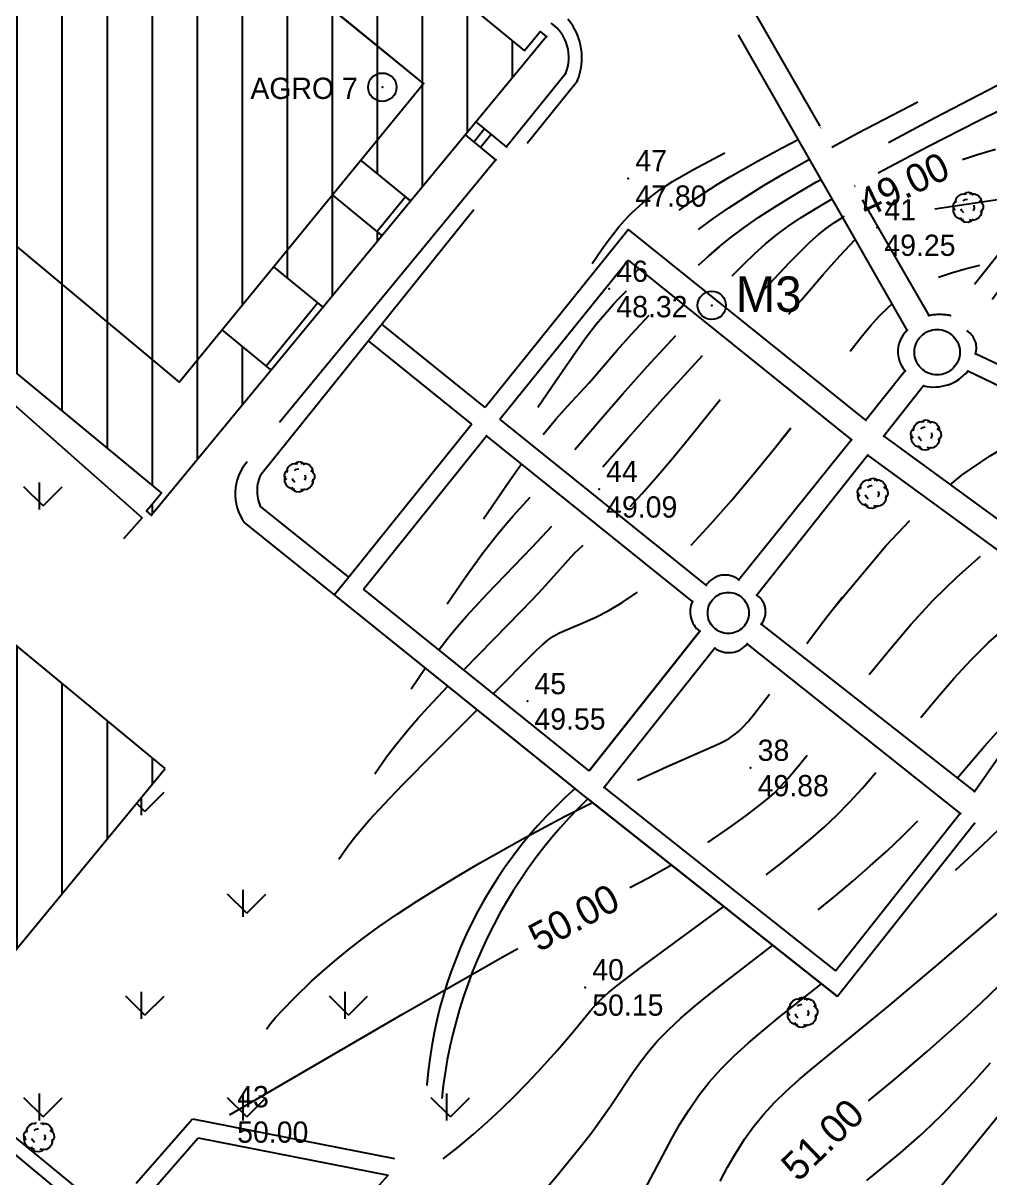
# Model space of a CAD drawing. Header units: metres. Extents: x 64 to 796628, y 142 to 671743.
# Drawn here: x 364417.4 to 364485.6, y 376009.8 to 376091.3 of the extents above; entities that cross this region are included whole.
import ezdxf
from ezdxf.enums import TextEntityAlignment as Align

# ---------------------------------------------------------------- set-up
doc = ezdxf.new("R2010")
doc.units = ezdxf.units.M
doc.header["$LTSCALE"] = 2
doc.linetypes.add('ACAD_ISO02W100', pattern=[15, 12, -3])
doc.linetypes.add('UNE_LIGNE_CONTINUE', pattern=[0])
doc.layers.add('allee', color=7, linetype='ACAD_ISO02W100', lineweight=25)
for name, color, linetype in [('ARBRE', 3, 'UNE_LIGNE_CONTINUE'), ('Arbres', 100, 'Continuous'), ('Batiment', 1, 'Continuous'), ('Batiments', 1, 'Continuous'), ('Batimment', 10, 'Continuous'), ('CN_01_00', 32, 'Continuous'), ('CN_02_00', 26, 'Continuous'), ('construction', 1, 'Continuous'), ('mbark', 7, 'Continuous'), ('piste', 7, 'ACAD_ISO02W100'), ('point topographique', 7, 'Continuous'), ('TopoAlt', 32, 'Continuous'), ('TOPOJIS', 32, 'Continuous'), ('TopoMat', 7, 'Continuous'), ('vegetation', 94, 'Continuous'), ('youssef', 7, 'Continuous')]:
    doc.layers.add(name, color=color, linetype=linetype)

# ---------------------------------------------------------------- blocks, each defined once
blk = doc.blocks.new('Arbre 1')
at = {"layer": 'Arbres'}
for p, q in [((-1.39, 1.608), (-1.214, 1.71)), ((-1.214, 1.71), (-1.031, 1.735)), ((-1.042, 1.668), (-0.895, 1.809)), ((-1.031, 1.735), (-0.839, 1.731)), ((-0.895, 1.809), (-0.701, 1.853)), ((-0.701, 1.853), (-0.51, 1.801)), ((-0.627, 1.716), (-0.463, 1.751)), ((-0.51, 1.801), (-0.379, 1.634)), ((-0.463, 1.751), (-0.281, 1.728)), ((-0.281, 1.728), (-0.118, 1.667)), ((-0.118, 1.667), (0.024, 1.568)), ((-1.791, 0.847), (-1.768, 1.029)), ((-1.727, 0.691), (-1.791, 0.847)), ((-1.768, 1.029), (-1.668, 1.171)), ((-1.766, 0.663), (-1.714, 0.855)), ((-1.668, 1.171), (-1.522, 1.264)), ((-1.593, 1.083), (-1.589, 1.275)), ((-1.589, 1.275), (-1.518, 1.457)), ((-1.518, 1.457), (-1.39, 1.608)), ((-1.08, 1.226), (-0.934, 1.319)), ((-0.934, 1.319), (-0.77, 1.354)), ((-0.336, 0.931), (-0.302, 0.718)), ((0.024, 1.568), (0.136, 1.411)), ((0.046, 1.24), (0.226, 1.121)), ((0.136, 1.411), (0.2, 1.256)), ((0.2, 1.256), (0.206, 1.083)), ((0.226, 1.121), (0.328, 0.946)), ((0.328, 0.946), (0.343, 0.743)), ((-1.751, 0.461), (-1.766, 0.663)), ((-1.697, 0.286), (-1.751, 0.461)), ((-1.624, 0.564), (-1.727, 0.691)), ((-1.585, 0.13), (-1.697, 0.286)), ((-1.434, 0.002), (-1.585, 0.13)), ((-1.233, -0.079), (-1.434, 0.002)), ((-1.148, -0.149), (-1.259, 0.056)), ((-1.163, 0.516), (-1.227, 0.671)), ((-1.041, 0.378), (-1.163, 0.516)), ((-0.302, 0.718), (-0.373, 0.537)), ((0, 0), (-0.204, -0.111)), ((0.148, 0.189), (0, 0)), ((0.272, 0.562), (0.124, 0.421)), ((0.211, 0.4), (0.148, 0.189)), ((0.206, 0.621), (0.211, 0.4)), ((0.343, 0.743), (0.272, 0.562)), ((-1.051, -0.103), (-1.233, -0.079)), ((-0.968, -0.268), (-1.148, -0.149)), ((-0.738, -0.292), (-0.968, -0.268)), ((-0.534, -0.229), (-0.738, -0.292)), ((-0.417, -0.145), (-0.637, -0.102)), ((-0.377, -0.069), (-0.534, -0.229)), ((-0.204, -0.111), (-0.417, -0.145))]:
    blk.add_line(p, q, dxfattribs=at)
blk = doc.blocks.new('TCPOINT')
at = {"color": 0}
blk.add_point((0, 0), dxfattribs=at)
at = {"layer": 'TopoAlt'}
blk.add_attdef('ALT', text='', height=1.5, dxfattribs=at).set_placement((0.5, -0.5), align=Align.TOP_LEFT)
at = {"layer": 'TopoMat'}
blk.add_attdef('MAT', (0.5, 0.5), '', height=1.5, dxfattribs=at)

msp = doc.modelspace()

# ---------------------------------------------------------------- hatches: boundary and pattern name
at = {"layer": 'Batiment'}
h = msp.add_hatch(dxfattribs=at)
h.set_pattern_fill('ANSI31,_O', color=256, angle=45)
h.set_pattern_definition([(90, (0, 0), (-3.175, 7e-16), [])])
h.paths.add_polyline_path([(364299.261, 376136.838), (364284.202, 376149.009)], flags=16)
edge = h.paths.add_edge_path()
edge.add_line((364274.768, 376138.29), (364290.689, 376125.422))
edge.add_line((364290.689, 376125.422), (364294.589, 376130.262))
edge.add_line((364295.72, 376131.662), (364294.589, 376130.262))
edge.add_line((364302.444, 376139.981), (364295.717, 376131.666))
edge.add_line((364283.752, 376149.372), (364299.65, 376136.523))
edge.add_line((364283.752, 376149.372), (364299.261, 376136.838))
edge.add_line((364274.768, 376138.29), (364283.752, 376149.372))
h.paths.add_polyline_path([(364413.291, 376098.407), (364435.124, 376098.407), (364435.124, 376089.574), (364413.291, 376089.574)], flags=9)
h.paths.add_polyline_path([(364280.604, 376142.513), (364292.104, 376142.513), (364292.104, 376139.347), (364280.604, 376139.347)], flags=24)
h = msp.add_hatch(dxfattribs=at)
h.set_pattern_fill('ANSI31', color=256, angle=45, style=0)
edge = h.paths.add_edge_path()
edge.add_line((364415.27, 376103.29), (364413.348, 376100.986))
edge.add_line((364413.348, 376100.986), (364405.97, 376107.066))
edge.add_line((364405.97, 376107.066), (364397.247, 376096.528))
edge.add_line((364397.247, 376096.528), (364404.549, 376090.437))
edge.add_line((364419.517, 376108.381), (364402.279, 376087.716))
edge.add_line((364402.279, 376087.716), (364428.395, 376065.931))
edge.add_line((364428.395, 376065.931), (364445.64, 376086.991))
h = msp.add_hatch(dxfattribs=at)
h.set_pattern_fill('ANSI31', color=256, angle=45, style=0)
h.paths.add_polyline_path([(364403.165, 376087.29), (364405.169, 376087.834), (364403.696, 376089.297)], flags=16)
h.paths.add_polyline_path([(364441.885, 376085.89), (364443.889, 376086.434), (364442.416, 376087.897)], flags=16)
h.paths.add_polyline_path([(364419.517, 376108.381), (364402.279, 376087.716), (364428.395, 376065.931), (364445.64, 376086.991), (364428.316, 376101.176), (364428.014, 376100.807), (364427.65, 376101.104), (364427.952, 376101.474), (364429.853, 376103.795), (364425.868, 376107.058), (364423.968, 376104.737), (364423.665, 376104.367), (364423.302, 376104.665), (364423.604, 376105.034)])
h.paths.add_polyline_path([(364411.423, 376094.819), (364435.257, 376094.819), (364435.257, 376085.986), (364411.423, 376085.986)], flags=24)
h.paths.add_polyline_path([(364411.423, 376094.819), (364433.257, 376094.819), (364433.257, 376085.986), (364411.423, 376085.986)], flags=8)
h.paths.add_polyline_path([(364404.978, 376089.912), (364414.228, 376089.912), (364414.228, 376087.662), (364404.978, 376087.662)], flags=24)
h.paths.add_polyline_path([(364433.045, 376087.786), (364442.295, 376087.786), (364442.295, 376085.536), (364433.045, 376085.536)], flags=24)
at = {"layer": 'Batiments'}
h = msp.add_hatch(dxfattribs=at)
h.set_pattern_fill('ANSI31', color=256, angle=45, style=0)
h.paths.add_polyline_path([(364445.64, 376086.991), (364441.217, 376081.59), (364444.664, 376078.767), (364444.733, 376078.711), (364454.308, 376090.312), (364453.883, 376090.662), (364452.757, 376089.296), (364437.278, 376102.052), (364438.403, 376103.418), (364437.979, 376103.768), (364433.549, 376098.384), (364433.251, 376098.021), (364432.817, 376097.491)])
h = msp.add_hatch(dxfattribs=at)
h.set_pattern_fill('ANSI31', color=256, angle=45, style=0)
h.paths.add_polyline_path([(364415.886, 376076.365), (364410.399, 376069.787), (364410.762, 376069.488), (364411.825, 376070.776), (364427.142, 376058.135), (364426.079, 376056.847), (364426.442, 376056.548), (364434.886, 376066.779), (364434.831, 376066.825), (364431.417, 376069.62), (364428.395, 376065.931)])
h.paths.add_polyline_path([(364442.715, 376076.266), (364442.638, 376076.329), (364439.209, 376079.137), (364435.066, 376074.077), (364438.553, 376071.223)])
at = {"layer": 'construction'}
h = msp.add_hatch(dxfattribs=at)
h.set_pattern_fill('ANSI31', color=256, angle=45, style=0)
h.paths.add_polyline_path([(364406.113, 376056.24), (364388.521, 376036.26), (364410.498, 376018.155), (364427.415, 376038.69)])
h.paths.add_polyline_path([(364368.661, 376041.038), (364381.982, 376056.822), (364371.648, 376065.383), (364369.415, 376062.687), (364358.024, 376048.939)])
h.paths.add_polyline_path([(364384.401, 375947.667), (364400.297, 375966.534), (364403.519, 375970.358), (364398.93, 375974.224), (364396.636, 375976.157), (364395.283, 375974.551), (364390.771, 375978.353), (364391.415, 375979.117), (364383.668, 375985.645), (364375.949, 375976.483), (364380.848, 375972.355), (364377.808, 375968.263), (364372.386, 375972.29), (364364.594, 375963.064), (364372.336, 375956.525), (364372.982, 375957.289)])
h.paths.add_polyline_path([(364380.186, 375892.223), (364388.418, 375903.306), (364364.495, 375921.075), (364361.257, 375916.716), (364356.44, 375920.293), (364359.678, 375924.652), (364343.803, 375936.443), (364335.653, 375926.387), (364351.446, 375913.569), (364355.34, 375918.812), (364360.156, 375915.234), (364356.263, 375909.992)])
h.paths.add_polyline_path([(364331.463, 375876.975), (364344.178, 375894.095), (364325.654, 375907.853), (364311.73, 375890.715), (364313.647, 375889.291), (364311.124, 375885.894), (364309.69, 375886.997), (364304.017, 375879.921), (364308.849, 375876.332), (364317.197, 375887.571)])
h.paths.add_polyline_path([(364400.672, 376043.396), (364417.082, 376031.674), (364416.017, 376030.182), (364399.606, 376041.904)], flags=24)
h.paths.add_polyline_path([(364406.346, 376057.014), (364408.18, 376057.014), (364408.18, 376055.514), (364406.346, 376055.514)], flags=9)
h.paths.add_polyline_path([(364368.369, 376056.978), (364373.794, 376053.103), (364372.729, 376051.612), (364367.304, 376055.486)], flags=24)
h.paths.add_polyline_path([(364380.769, 376056.712), (364382.602, 376056.712), (364382.602, 376055.212), (364380.769, 376055.212)], flags=9)
h.paths.add_polyline_path([(364369.84, 376065.668), (364371.673, 376065.668), (364371.673, 376064.168), (364369.84, 376064.168)], flags=9)
h.paths.add_polyline_path([(364367.385, 376043.252), (364369.552, 376043.252), (364369.552, 376041.752), (364367.385, 376041.752)], flags=24)
h.paths.add_polyline_path([(364382.322, 375969.032), (364387.34, 375965.448), (364386.468, 375964.227), (364381.45, 375967.811)], flags=24)
h.paths.add_polyline_path([(364371.561, 375972.114), (364373.728, 375972.114), (364373.728, 375970.614), (364371.561, 375970.614)], flags=25)
h.paths.add_polyline_path([(364364.21, 375914.285), (364383.197, 375900.723), (364382.132, 375899.231), (364363.144, 375912.793)], flags=24)
h.paths.add_polyline_path([(364344.369, 375928.707), (364353.049, 375922.507), (364351.983, 375921.016), (364343.303, 375927.215)], flags=24)
h.paths.add_polyline_path([(364336.536, 375927.886), (364337.702, 375927.886), (364337.702, 375926.386), (364336.536, 375926.386)], flags=25)
h.paths.add_polyline_path([(364322.94, 375899.836), (364337.723, 375889.277), (364336.658, 375887.785), (364321.875, 375898.344)], flags=24)
h.paths.add_polyline_path([(364324.024, 375895.604), (364332.839, 375889.307), (364331.968, 375888.086), (364323.152, 375894.383)], flags=24)
h.paths.add_polyline_path([(364311.638, 375886.576), (364313.805, 375886.576), (364313.805, 375885.076), (364311.638, 375885.076)], flags=24)
h.paths.add_polyline_path([(364326.241, 375907.987), (364328.408, 375907.987), (364328.408, 375906.487), (364326.241, 375906.487)], flags=9)

# ---------------------------------------------------------------- linework, layer by layer
for p, q in [((364444.664, 376078.767), (364444.733, 376078.711)), ((364444.664, 376078.767), (364444.733, 376078.711)), ((364434.831, 376066.825), (364434.886, 376066.779))]:
    msp.add_line(p, q)
at = {"ltscale": 0.001}
for p, q in [((364410.33, 376069.986), (364422.564, 376059.215)), ((364410.33, 376069.986), (364425.792, 376056.373)), ((364425.792, 376056.373), (364424.47, 376054.872))]:
    msp.add_line(p, q, dxfattribs=at)
msp.add_lwpolyline([(364442.638, 376076.329), (364442.715, 376076.266)])
for p in [(364454.308, 376090.312), (364445.64, 376086.991), (364455.646, 376087.689), (364455.646, 376087.689), (364456.481, 376087.169), (364456.481, 376087.169), (364444.664, 376078.767), (364442.638, 376076.329), (364438.56, 376071.216), (364434.831, 376066.825), (364426.442, 376056.548)]:
    msp.add_point(p)
at = {"layer": 'allee'}
for p, q in [((364461.63, 376104.8), (364481.284, 376070.629)), ((364461.63, 376104.8), (364481.284, 376070.629)), ((364479.747, 376069.591), (364460.11, 376104.06)), ((364479.747, 376069.591), (364460.11, 376104.06)), ((364434.151, 376059.41), (364456.481, 376087.169)), ((364434.151, 376059.41), (364456.481, 376087.169)), ((364455.646, 376087.689), (364451.487, 376082.523)), ((364455.646, 376087.689), (364451.487, 376082.523)), ((364449.947, 376083.793), (364449.201, 376082.889)), ((364451.487, 376082.523), (364449.341, 376084.294)), ((364450.748, 376081.613), (364448.594, 376083.39)), ((364450.414, 376083.409), (364449.667, 376082.504)), ((364460.077, 376076.687), (364449.99, 376064.147)), ((364460.077, 376076.687), (364449.99, 376064.147)), ((364476.836, 376063.246), (364460.097, 376076.711)), ((364476.836, 376063.246), (364460.097, 376076.711)), ((364449.99, 376064.147), (364442.687, 376070.022)), ((364449.99, 376064.147), (364442.687, 376070.022)), ((364449.047, 376062.974), (364441.744, 376068.849)), ((364449.047, 376062.974), (364441.744, 376068.849)), ((364515.62, 376053.05), (364484.578, 376067.943)), ((364515.62, 376053.05), (364484.578, 376067.943)), ((364449.047, 376062.974), (364440.357, 376052.172)), ((364449.047, 376062.974), (364440.357, 376052.172)), ((364475.836, 376061.863), (364467.89, 376051.981)), ((364475.836, 376061.863), (364467.89, 376051.981)), ((364440.357, 376052.172), (364439.35, 376050.92)), ((364457.229, 376036.538), (364439.35, 376050.92)), ((364457.229, 376036.538), (364439.35, 376050.92)), ((364465.122, 376048.368), (364457.328, 376038.52)), ((364465.122, 376048.368), (364457.328, 376038.52)), ((364466.177, 376047.179), (364458.384, 376037.33)), ((364466.177, 376047.179), (364458.384, 376037.33)), ((364483.525, 376035.502), (364468.475, 376047.477)), ((364483.525, 376035.502), (364468.475, 376047.477)), ((364458.384, 376037.33), (364474.704, 376024.416)), ((364458.384, 376037.33), (364474.704, 376024.416)), ((364457.229, 376036.538), (364474.851, 376022.592)), ((364457.229, 376036.538), (364474.851, 376022.592)), ((364474.704, 376024.416), (364483.496, 376035.525)), ((364474.704, 376024.416), (364483.496, 376035.525))]:
    msp.add_line(p, q, dxfattribs=at)
for points in [[(364499.382, 376091.657), (364482.781, 376070.632)], [(364499.382, 376091.657), (364482.781, 376070.632)], [(364500.371, 376090.792), (364484.024, 376069.53)], [(364500.371, 376090.792), (364484.024, 376069.53)], [(364450.748, 376081.613), (364433.186, 376060.313)], [(364450.748, 376081.613), (364433.186, 376060.313)], [(364465.582, 376051.605), (364451.026, 376063.313), (364460.062, 376074.545), (364475.832, 376061.859)], [(364465.582, 376051.605), (364451.026, 376063.313), (364460.062, 376074.545), (364475.832, 376061.859)], [(364479.626, 376066.724), (364476.836, 376063.246)], [(364479.626, 376066.724), (364476.836, 376063.246)], [(364516.403, 376051.963), (364515.751, 376051.493), (364484.041, 376066.707)], [(364516.403, 376051.963), (364515.751, 376051.493), (364484.041, 376066.707)], [(364480.921, 376065.672), (364478.12, 376062.124)], [(364480.921, 376065.672), (364478.12, 376062.124)], [(364441.393, 376051.338), (364450.083, 376062.141)], [(364441.393, 376051.338), (364450.083, 376062.141)], [(364464.606, 376050.458), (364450.083, 376062.141)], [(364464.606, 376050.458), (364450.083, 376062.141)], [(364478.12, 376062.124), (364495.07, 376049.715)], [(364478.12, 376062.124), (364495.07, 376049.715)], [(364469.452, 376048.852), (364484.496, 376037.049), (364492.92, 376049.128), (364476.993, 376060.788), (364469.154, 376050.901)], [(364469.452, 376048.852), (364484.496, 376037.049), (364492.92, 376049.128), (364476.993, 376060.788), (364469.154, 376050.901)], [(364440.357, 376052.172), (364434.117, 376057.191)], [(364440.357, 376052.172), (364434.117, 376057.191)], [(364439.35, 376050.92), (364433.002, 376056.023)], [(364439.35, 376050.92), (364433.002, 376056.023)], [(364457.328, 376038.52), (364441.393, 376051.338)], [(364457.328, 376038.52), (364441.393, 376051.338)], [(364456.331, 376037.26), (364439.35, 376050.92)], [(364456.331, 376037.26), (364439.35, 376050.92)], [(364456.331, 376037.26), (364439.35, 376050.92)], [(364456.331, 376037.26), (364439.35, 376050.92)], [(364456.331, 376037.26), (364439.35, 376050.92)], [(364457.328, 376038.52), (364465.122, 376048.368)], [(364457.328, 376038.52), (364465.122, 376048.368)], [(364474.851, 376022.592), (364457.229, 376036.538)], [(364474.851, 376022.592), (364457.229, 376036.538)], [(364474.851, 376022.592), (364457.229, 376036.538)], [(364474.851, 376022.592), (364457.229, 376036.538)], [(364474.851, 376022.592), (364457.229, 376036.538)], [(364484.51, 376034.798), (364474.851, 376022.592)], [(364484.51, 376034.798), (364474.851, 376022.592)]]:
    msp.add_lwpolyline(points, dxfattribs=at)
for centre, radius in [((364481.87, 376068.049), 1.6), ((364481.87, 376068.049), 1.6), ((364481.87, 376068.049), 1.6), ((364481.87, 376068.049), 1.6), ((364481.87, 376068.049), 1.6), ((364467.135, 376049.654), 1.45), ((364467.135, 376049.654), 1.45), ((364467.135, 376049.654), 1.45), ((364467.135, 376049.654), 1.45), ((364467.135, 376049.654), 1.45)]:
    msp.add_circle(centre, radius, dxfattribs=at)
for centre, radius, start, end in [((364452.926, 376088.855), 2.959, 336.8084, 54.44397), ((364452.926, 376088.855), 2.959, 336.8084, 54.44397), ((364452.584, 376088.818), 4.231, 337.07055, 40.14961), ((364482.041, 376066.816), 3.887, 79.03348, 101.23788), ((364482.041, 376066.816), 3.887, 79.03348, 101.23788), ((364481.157, 376068.095), 2.055, 133.31243, 221.84478), ((364481.157, 376068.095), 2.055, 133.31243, 221.84478), ((364483.211, 376068.355), 1.428, 343.20061, 55.32453), ((364483.211, 376068.355), 1.428, 343.20061, 55.32453), ((364481.633, 376068.745), 3.154, 256.95379, 319.74574), ((364481.633, 376068.745), 3.154, 256.95379, 319.74574), ((364435.768, 376058.053), 3.431, 138.80099, 216.27847), ((364435.768, 376058.053), 3.431, 138.80099, 216.27847), ((364436.531, 376058.264), 2.642, 154.28061, 203.94728), ((364436.531, 376058.264), 2.642, 154.28061, 203.94728), ((364466.905, 376050.755), 1.573, 51.20806, 147.2906), ((364466.905, 376050.755), 1.573, 51.20806, 147.2906), ((364466.137, 376049.727), 1.696, 154.46032, 233.23684), ((364466.137, 376049.727), 1.696, 154.46032, 233.23684), ((364468.382, 376049.743), 1.392, 320.21463, 56.30397), ((364468.382, 376049.743), 1.392, 320.21463, 56.30397), ((364467.171, 376048.522), 1.671, 233.49728, 321.29187), ((364467.171, 376048.522), 1.671, 233.49728, 321.29187), ((364476.872, 376013.911), 31.098, 131.33936, 185.74624), ((364476.872, 376013.911), 31.098, 131.33936, 185.74624), ((364476.872, 376013.911), 31.098, 131.33936, 185.74624), ((364476.872, 376013.911), 31.098, 131.33936, 185.74624), ((364476.872, 376013.911), 31.098, 131.33936, 185.74624), ((364481.008, 376011.85), 34.277, 133.92571, 183.42725), ((364481.008, 376011.85), 34.277, 133.92571, 183.42725), ((364481.008, 376011.85), 34.277, 133.92571, 183.42725), ((364481.008, 376011.85), 34.277, 133.92571, 183.42725), ((364481.008, 376011.85), 34.277, 133.92571, 183.42725)]:
    msp.add_arc(centre, radius, start, end, dxfattribs=at)
for p in [(364451.487, 376082.523), (364450.748, 376081.613), (364460.077, 376076.687), (364465.97, 376071.35), (364481.284, 376070.629), (364482.781, 376070.632), (364479.747, 376069.591), (364484.024, 376069.53), (364484.578, 376067.943), (364479.626, 376066.724), (364484.041, 376066.707), (364480.921, 376065.672), (364476.836, 376063.246), (364450.083, 376062.141), (364475.836, 376061.863), (364478.12, 376062.124), (364476.993, 376060.788), (364467.89, 376051.981), (364465.582, 376051.605), (364439.35, 376050.92), (364439.35, 376050.92), (364439.35, 376050.92), (364464.606, 376050.458), (364469.154, 376050.901), (364469.452, 376048.852), (364465.122, 376048.368), (364465.122, 376048.368), (364466.177, 376047.179), (364468.475, 376047.477), (364458.384, 376037.33), (364457.229, 376036.538), (364484.496, 376037.049), (364483.525, 376035.502), (364484.51, 376034.798)]:
    msp.add_point(p, dxfattribs=at)
at = {"layer": 'ARBRE'}
for p, q in [((364417.845, 376013.527), (364418.02, 376013.63)), ((364418.02, 376013.63), (364418.204, 376013.655)), ((364418.192, 376013.587), (364418.34, 376013.729)), ((364418.607, 376013.636), (364418.772, 376013.671)), ((364418.724, 376013.72), (364418.856, 376013.554)), ((364418.772, 376013.671), (364418.954, 376013.648)), ((364418.954, 376013.648), (364419.116, 376013.587)), ((364419.116, 376013.587), (364419.258, 376013.488)), ((364417.444, 376012.766), (364417.467, 376012.949)), ((364417.508, 376012.611), (364417.444, 376012.766)), ((364417.467, 376012.949), (364417.566, 376013.091)), ((364417.469, 376012.583), (364417.521, 376012.774)), ((364417.566, 376013.091), (364417.712, 376013.184)), ((364417.641, 376013.003), (364417.645, 376013.195)), ((364417.645, 376013.195), (364417.716, 376013.376)), ((364417.716, 376013.376), (364417.845, 376013.527)), ((364418.154, 376013.146), (364418.3, 376013.239)), ((364418.3, 376013.239), (364418.465, 376013.274)), ((364418.898, 376012.851), (364418.932, 376012.638)), ((364419.258, 376013.488), (364419.37, 376013.331)), ((364419.28, 376013.16), (364419.46, 376013.041)), ((364419.37, 376013.331), (364419.434, 376013.176)), ((364419.434, 376013.176), (364419.44, 376013.003)), ((364419.46, 376013.041), (364419.563, 376012.865)), ((364419.563, 376012.865), (364419.577, 376012.663)), ((364417.483, 376012.381), (364417.469, 376012.583)), ((364417.537, 376012.206), (364417.483, 376012.381)), ((364417.611, 376012.484), (364417.508, 376012.611)), ((364417.65, 376012.05), (364417.537, 376012.206)), ((364417.801, 376011.922), (364417.65, 376012.05)), ((364418.086, 376011.771), (364417.975, 376011.976)), ((364418.072, 376012.435), (364418.008, 376012.591)), ((364418.194, 376012.298), (364418.072, 376012.435)), ((364418.932, 376012.638), (364418.861, 376012.457)), ((364419.383, 376012.109), (364419.234, 376011.92)), ((364419.506, 376012.482), (364419.359, 376012.34)), ((364419.445, 376012.319), (364419.383, 376012.109)), ((364419.44, 376012.541), (364419.445, 376012.319)), ((364419.577, 376012.663), (364419.506, 376012.482)), ((364418.001, 376011.84), (364417.801, 376011.922)), ((364418.183, 376011.817), (364418.001, 376011.84)), ((364418.266, 376011.652), (364418.086, 376011.771)), ((364418.497, 376011.628), (364418.266, 376011.652)), ((364418.7, 376011.691), (364418.497, 376011.628)), ((364418.818, 376011.775), (364418.597, 376011.818)), ((364418.858, 376011.851), (364418.7, 376011.691)), ((364419.03, 376011.809), (364418.818, 376011.775)), ((364419.234, 376011.92), (364419.03, 376011.809))]:
    msp.add_line(p, q, dxfattribs=at)
at = {"layer": 'Batiment'}
for p, q in [((364437.278, 376102.052), (364452.757, 376089.296)), ((364437.278, 376102.052), (364452.757, 376089.296)), ((364445.64, 376086.991), (364428.316, 376101.176)), ((364454.308, 376090.312), (364426.442, 376056.548)), ((364454.308, 376090.312), (364426.442, 376056.548)), ((364444.664, 376078.767), (364441.217, 376081.59)), ((364444.664, 376078.767), (364441.217, 376081.59)), ((364438.56, 376071.216), (364435.066, 376074.077)), ((364438.56, 376071.216), (364435.066, 376074.077)), ((364434.831, 376066.825), (364431.417, 376069.62)), ((364434.831, 376066.825), (364431.417, 376069.62)), ((364434.831, 376066.825), (364434.886, 376066.779))]:
    msp.add_line(p, q, dxfattribs=at)
for points in [[(364419.517, 376108.381), (364402.279, 376087.716), (364428.395, 376065.931), (364445.64, 376086.991)], [(364419.517, 376108.381), (364402.279, 376087.716), (364428.395, 376065.931), (364445.64, 376086.991)], [(364445.64, 376086.991), (364428.316, 376101.176), (364428.014, 376100.807), (364427.65, 376101.104), (364427.952, 376101.474), (364429.853, 376103.795), (364425.868, 376107.058), (364423.968, 376104.737), (364423.665, 376104.367), (364423.302, 376104.665), (364423.604, 376105.034), (364419.517, 376108.381)], [(364454.308, 376090.312), (364453.883, 376090.662), (364452.757, 376089.296)], [(364454.308, 376090.312), (364453.883, 376090.662), (364452.757, 376089.296)], [(364442.638, 376076.329), (364439.209, 376079.137)], [(364442.638, 376076.329), (364439.209, 376079.137)], [(364444.733, 376078.711), (364444.368, 376079.007), (364442.361, 376076.556)], [(364444.733, 376078.711), (364444.368, 376079.007), (364442.361, 376076.556)], [(364426.442, 376056.548), (364426.079, 376056.847), (364427.142, 376058.135), (364411.825, 376070.776), (364410.762, 376069.488), (364410.399, 376069.787), (364415.886, 376076.365)], [(364426.442, 376056.548), (364426.079, 376056.847), (364427.142, 376058.135), (364411.825, 376070.776), (364410.762, 376069.488), (364410.399, 376069.787), (364415.886, 376076.365)], [(364442.638, 376076.329), (364442.715, 376076.266)], [(364438.553, 376071.223), (364438.189, 376071.52), (364434.539, 376067.063)], [(364438.553, 376071.223), (364438.189, 376071.52), (364434.539, 376067.063)]]:
    msp.add_lwpolyline(points, dxfattribs=at)
for p in [(364454.308, 376090.312), (364445.64, 376086.991), (364444.664, 376078.767), (364442.638, 376076.329), (364438.56, 376071.216), (364434.831, 376066.825), (364426.442, 376056.548)]:
    msp.add_point(p, dxfattribs=at)
at = {"layer": 'Batimment', "ltscale": 0.001}
for p, q in [((364427.415, 376038.69), (364406.113, 376056.24)), ((364410.498, 376018.155), (364427.415, 376038.69))]:
    msp.add_line(p, q, dxfattribs=at)
at = {"layer": 'CN_01_00'}
for p, q in [((364481.727, 376084.591, 48.6), (364487.314, 376087.493, 48.6)), ((364476.308, 376083.514, 48.4), (364480.506, 376085.697, 48.4)), ((364478.432, 376082.849, 48.6), (364481.727, 376084.591, 48.6)), ((364484.758, 376084.362, 48.8), (364486.343, 376085.148, 48.8)), ((364481.26, 376082.572, 48.8), (364484.758, 376084.362, 48.8)), ((364470.895, 376082.443, 48.2), (364472.075, 376083.057, 48.2)), ((364474.446, 376082.517, 48.4), (364476.308, 376083.514, 48.4)), ((364469.189, 376081.522, 48.2), (364470.895, 376082.443, 48.2)), ((364477.72, 376080.691, 48.8), (364481.26, 376082.572, 48.8)), ((364467.3, 376080.443, 48.2), (364469.189, 376081.522, 48.2)), ((364471.038, 376080.621, 48.4), (364472.876, 376081.652, 48.4)), ((364466.343, 376079.865, 48.2), (364467.3, 376080.443, 48.2)), ((364469.679, 376079.818, 48.4), (364471.038, 376080.621, 48.4)), ((364465.409, 376079.27, 48.2), (364466.343, 376079.865, 48.2)), ((364468.378, 376079.013, 48.4), (364469.679, 376079.818, 48.4)), ((364471.806, 376079.148, 48.6), (364473.322, 376080.034, 48.6)), ((364473.322, 376080.034, 48.6), (364473.682, 376080.237, 48.6)), ((364476.03, 376079.763, 48.8), (364476.082, 376079.792, 48.8)), ((364464.515, 376078.667, 48.2), (364465.409, 376079.27, 48.2)), ((364467.168, 376078.219, 48.4), (364468.378, 376079.013, 48.4)), ((364470.467, 376078.327, 48.6), (364471.806, 376079.148, 48.6)), ((364473.349, 376078.217, 48.8), (364474.46, 376078.872, 48.8)), ((364481.705, 376078.165, 49.2), (364486.293, 376078.848, 49.2)), ((364463.665, 376078.055, 48.2), (364464.515, 376078.667, 48.2)), ((364466.051, 376077.446, 48.4), (364467.168, 376078.219, 48.4)), ((364469.294, 376077.563, 48.6), (364470.467, 376078.327, 48.6)), ((364472.273, 376077.544, 48.8), (364473.349, 376078.217, 48.8)), ((364465.028, 376076.698, 48.4), (364466.051, 376077.446, 48.4)), ((364468.261, 376076.845, 48.6), (364469.294, 376077.563, 48.6)), ((364471.342, 376076.913, 48.8), (364472.273, 376077.544, 48.8)), ((364467.344, 376076.16, 48.6), (364468.261, 376076.845, 48.6)), ((364469.748, 376075.669, 48.8), (364470.513, 376076.297, 48.8)), ((364470.513, 376076.297, 48.8), (364471.342, 376076.913, 48.8)), ((364466.517, 376075.496, 48.6), (364465.756, 376074.84, 48.6)), ((364465.756, 376074.84, 48.6), (364466.517, 376075.496, 48.6)), ((364466.517, 376075.496, 48.6), (364467.344, 376076.16, 48.6)), ((364469.003, 376075.001, 48.8), (364469.748, 376075.669, 48.8)), ((364475.003, 376074.833, 49.2), (364476.096, 376076, 49.2)), ((364465.756, 376074.84, 48.6), (364465.035, 376074.18, 48.6)), ((364465.035, 376074.18, 48.6), (364465.756, 376074.84, 48.6)), ((364468.239, 376074.265, 48.8), (364469.003, 376075.001, 48.8)), ((364473.831, 376073.525, 49.2), (364475.003, 376074.833, 49.2)), ((364467.414, 376073.433, 48.8), (364468.239, 376074.265, 48.8)), ((364467.826, 376073.849, 48.8), (364467.414, 376073.433, 48.8)), ((364482.876, 376073.645, 49.4), (364483.846, 376073.93, 49.4)), ((364483.846, 376073.93, 49.4), (364484.892, 376074.191, 49.4)), ((364472.297, 376071.746, 49.2), (364473.831, 376073.525, 49.2)), ((364481.977, 376073.334, 49.4), (364482.876, 376073.645, 49.4)), ((364459.407, 376071.826, 48.4), (364459.956, 376072.374, 48.4)), ((364457.816, 376070.032, 48.4), (364459.036, 376071.432, 48.4)), ((364459.036, 376071.432, 48.4), (364459.407, 376071.826, 48.4)), ((364471.419, 376070.729, 49.2), (364472.297, 376071.746, 49.2)), ((364472.297, 376071.746, 49.2), (364472.297, 376071.746, 49.2)), ((364478.409, 376071.209, 49.4), (364478.69, 376071.447, 49.4)), ((364460.31, 376069.326, 48.6), (364461.545, 376070.657, 48.6)), ((364477.163, 376069.9, 49.4), (364477.797, 376070.604, 49.4)), ((364477.797, 376070.604, 49.4), (364478.409, 376071.209, 49.4)), ((364457.115, 376069.115, 48.4), (364457.816, 376070.032, 48.4)), ((364476.482, 376069.079, 49.4), (364477.163, 376069.9, 49.4)), ((364456.374, 376068.079, 48.4), (364457.115, 376069.115, 48.4)), ((364459.295, 376068.198, 48.6), (364460.31, 376069.326, 48.6)), ((364461.417, 376067.04, 48.8), (364463.434, 376069.236, 48.8)), ((364475.727, 376068.123, 49.4), (364476.482, 376069.079, 49.4)), ((364457.324, 376065.897, 48.6), (364459.295, 376068.198, 48.6)), ((364454.962, 376066.038, 48.4), (364456.374, 376068.079, 48.4)), ((364475.727, 376068.123, 49.4), (364475.727, 376068.123, 49.4)), ((364459.691, 376065.118, 48.8), (364461.417, 376067.04, 48.8)), ((364453.69, 376064.17, 48.4), (364454.962, 376066.038, 48.4)), ((364455.783, 376064.242, 48.6), (364457.324, 376065.897, 48.6)), ((364458.421, 376063.656, 48.8), (364459.691, 376065.118, 48.8)), ((364454.973, 376063.331, 48.6), (364455.783, 376064.242, 48.6)), ((364464.329, 376061.935, 49.2), (364466.573, 376064.719, 49.2)), ((364454.07, 376062.235, 48.6), (364454.973, 376063.331, 48.6)), ((364456.313, 376061.173, 48.8), (364458.421, 376063.656, 48.8)), ((364463.146, 376060.5, 49.2), (364464.329, 376061.935, 49.2)), ((364462.046, 376059.197, 49.2), (364463.146, 376060.5, 49.2)), ((364461.06, 376058.074, 49.2), (364462.046, 376059.197, 49.2)), ((364451.949, 376056.501, 48.8), (364453.151, 376057.819, 48.8)), ((364460.211, 376057.166, 49.2), (364461.06, 376058.074, 49.2)), ((364451.365, 376055.825, 48.8), (364451.949, 376056.501, 48.8)), ((364478.251, 376054.395, 49.8), (364479.954, 376056.169, 49.8)), ((364449.777, 376053.82, 48.8), (364450.805, 376055.146, 48.8)), ((364450.805, 376055.146, 48.8), (364451.365, 376055.825, 48.8)), ((364458.363, 376055.479, 49.2), (364458.364, 376055.48, 49.2)), ((364456.587, 376054.159, 49.2), (364456.892, 376054.425, 49.2)), ((364474.525, 376049.936, 49.8), (364478.251, 376054.395, 49.8)), ((364448.529, 376052.083, 48.8), (364449.777, 376053.82, 48.8)), ((364454.024, 376051.35, 49.2), (364456.273, 376053.85, 49.2)), ((364456.273, 376053.85, 49.2), (364456.587, 376054.159, 49.2)), ((364447.312, 376050.298, 48.8), (364448.529, 376052.083, 48.8)), ((364453.326, 376050.601, 49.2), (364454.024, 376051.35, 49.2)), ((364459.653, 376050.386, 49.4), (364460.732, 376051.112, 49.4)), ((364451.616, 376048.829, 49.2), (364453.326, 376050.601, 49.2)), ((364458.67, 376049.81, 49.4), (364459.653, 376050.386, 49.4)), ((364473.858, 376049.077, 49.8), (364475.192, 376050.795, 49.8)), ((364457.783, 376049.358, 49.4), (364458.67, 376049.81, 49.4)), ((364448.481, 376045.636, 49.2), (364451.616, 376048.829, 49.2)), ((364455.72, 376048.471, 49.4), (364456.994, 376049.001, 49.4)), ((364456.994, 376049.001, 49.4), (364457.783, 376049.358, 49.4)), ((364472.67, 376047.487, 49.8), (364473.858, 376049.077, 49.8)), ((364485.497, 376047.56, 50.2), (364486.758, 376048.662, 50.2)), ((364454.428, 376047.749, 49.4), (364454.813, 376048.011, 49.4)), ((364454.813, 376048.011, 49.4), (364455.232, 376048.244, 49.4)), ((364455.232, 376048.244, 49.4), (364455.72, 376048.471, 49.4)), ((364453.133, 376046.561, 49.4), (364453.623, 376047.046, 49.4)), ((364453.623, 376047.046, 49.4), (364454.043, 376047.435, 49.4)), ((364454.043, 376047.435, 49.4), (364454.428, 376047.749, 49.4)), ((364484.257, 376046.334, 50.2), (364485.497, 376047.56, 50.2)), ((364450.905, 376044.306, 49.4), (364453.133, 376046.561, 49.4)), ((364483.043, 376045.021, 50.2), (364484.257, 376046.334, 50.2)), ((364481.862, 376043.655, 50.2), (364483.043, 376045.021, 50.2)), ((364450.562, 376043.963, 49.4), (364450.905, 376044.306, 49.4)), ((364468.95, 376042.492, 49.8), (364470.046, 376043.915, 49.8)), ((364480.718, 376042.274, 50.2), (364481.862, 376043.655, 50.2)), ((364468.532, 376041.994, 49.8), (364468.95, 376042.492, 49.8)), ((364467.541, 376041.044, 49.8), (364467.85, 376041.295, 49.8)), ((364467.85, 376041.295, 49.8), (364468.173, 376041.603, 49.8)), ((364468.173, 376041.603, 49.8), (364468.532, 376041.994, 49.8)), ((364466.515, 376040.438, 49.8), (364466.888, 376040.628, 49.8)), ((364466.888, 376040.628, 49.8), (364467.225, 376040.826, 49.8)), ((364467.225, 376040.826, 49.8), (364467.541, 376041.044, 49.8)), ((364462.775, 376038.806, 49.8), (364466.515, 376040.438, 49.8)), ((364460.722, 376037.853, 49.8), (364462.775, 376038.806, 49.8)), ((364476.607, 376037.298, 50.2), (364477.557, 376038.394, 50.2)), ((364475.694, 376036.306, 50.2), (364476.607, 376037.298, 50.2)), ((364474.796, 376035.393, 50.2), (364475.694, 376036.306, 50.2)), ((364473.891, 376034.536, 50.2), (364474.796, 376035.393, 50.2)), ((364479.432, 376033.913, 50.4), (364480.509, 376034.977, 50.4)), ((364472.961, 376033.71, 50.2), (364473.891, 376034.536, 50.2)), ((364485.52, 376033.703, 50.6), (364486.476, 376034.641, 50.6)), ((364471.982, 376032.891, 50.2), (364472.961, 376033.71, 50.2)), ((364478.311, 376032.855, 50.4), (364479.432, 376033.913, 50.4)), ((364484.412, 376032.656, 50.6), (364485.52, 376033.703, 50.6)), ((364470.935, 376032.055, 50.2), (364471.982, 376032.891, 50.2)), ((364477.15, 376031.806, 50.4), (364478.311, 376032.855, 50.4)), ((364483.171, 376031.519, 50.6), (364484.412, 376032.656, 50.6)), ((364469.798, 376031.178, 50.2), (364470.935, 376032.055, 50.2)), ((364475.954, 376030.764, 50.4), (364477.15, 376031.806, 50.4)), ((364474.725, 376029.73, 50.4), (364475.954, 376030.764, 50.4)), ((364473.469, 376028.704, 50.4), (364474.725, 376029.73, 50.4)), ((364460.961, 376024.641, 50.2), (364466.816, 376028.951, 50.2)), ((364481.762, 376024.72, 50.8), (364486.64, 376028.908, 50.8)), ((364467.079, 376023.753, 50.4), (364470.276, 376026.214, 50.4)), ((364459.275, 376023.35, 50.2), (364460.961, 376024.641, 50.2)), ((364478.431, 376021.911, 50.8), (364481.762, 376024.72, 50.8)), ((364458.687, 376022.869, 50.2), (364459.275, 376023.35, 50.2)), ((364465.9, 376022.825, 50.4), (364467.079, 376023.753, 50.4)), ((364470.73, 376021.136, 50.6), (364473.705, 376023.5, 50.6)), ((364458.226, 376022.462, 50.2), (364458.687, 376022.869, 50.2)), ((364464.799, 376021.928, 50.4), (364465.9, 376022.825, 50.4)), ((364456.175, 376020.082, 50.2), (364457.545, 376021.767, 50.2)), ((364457.545, 376021.767, 50.2), (364457.857, 376022.104, 50.2)), ((364457.857, 376022.104, 50.2), (364458.226, 376022.462, 50.2)), ((364463.796, 376021.067, 50.4), (364464.799, 376021.928, 50.4)), ((364476.897, 376020.639, 50.8), (364478.431, 376021.911, 50.8)), ((364462.91, 376020.246, 50.4), (364463.796, 376021.067, 50.4)), ((364469.593, 376020.21, 50.6), (364470.73, 376021.136, 50.6)), ((364455.085, 376018.805, 50.2), (364456.175, 376020.082, 50.2)), ((364462.154, 376019.466, 50.4), (364462.91, 376020.246, 50.4)), ((364468.53, 376019.304, 50.6), (364469.593, 376020.21, 50.6)), ((364473.137, 376017.58, 50.8), (364476.897, 376020.639, 50.8)), ((364461.505, 376018.715, 50.4), (364462.154, 376019.466, 50.4)), ((364467.542, 376018.404, 50.6), (364468.53, 376019.304, 50.6)), ((364453.701, 376017.279, 50.2), (364455.085, 376018.805, 50.2)), ((364460.933, 376017.978, 50.4), (364461.505, 376018.715, 50.4)), ((364460.41, 376017.239, 50.4), (364460.933, 376017.978, 50.4)), ((364466.63, 376017.493, 50.6), (364467.542, 376018.404, 50.6)), ((364482.628, 376009.805, 51.4), (364489.077, 376017.758, 51.4)), ((364484.428, 376016.574, 51.2), (364485.639, 376017.92, 51.2)), ((364452.906, 376016.444, 50.2), (364453.701, 376017.279, 50.2)), ((364458.831, 376014.858, 50.4), (364460.41, 376017.239, 50.4)), ((364465.795, 376016.557, 50.6), (364466.63, 376017.493, 50.6)), ((364472.128, 376016.731, 50.8), (364473.137, 376017.58, 50.8)), ((364452.047, 376015.573, 50.2), (364452.906, 376016.444, 50.2)), ((364465.035, 376015.585, 50.6), (364465.795, 376016.557, 50.6)), ((364471.218, 376015.921, 50.8), (364472.128, 376016.731, 50.8)), ((364483.331, 376015.403, 51.2), (364484.428, 376016.574, 51.2)), ((364451.127, 376014.675, 50.2), (364452.047, 376015.573, 50.2)), ((364464.345, 376014.588, 50.6), (364465.035, 376015.585, 50.6)), ((364470.391, 376015.122, 50.8), (364471.218, 376015.921, 50.8)), ((364482.339, 376014.387, 51.2), (364483.331, 376015.403, 51.2)), ((364450.151, 376013.761, 50.2), (364451.127, 376014.675, 50.2)), ((364458.202, 376013.958, 50.4), (364458.831, 376014.858, 50.4)), ((364463.717, 376013.582, 50.6), (364464.345, 376014.588, 50.6)), ((364469.634, 376014.306, 50.8), (364470.391, 376015.122, 50.8)), ((364481.446, 376013.512, 51.2), (364482.339, 376014.387, 51.2)), ((364449.13, 376012.851, 50.2), (364450.151, 376013.761, 50.2)), ((364457.482, 376012.985, 50.4), (364458.202, 376013.958, 50.4)), ((364463.143, 376012.583, 50.6), (364463.717, 376013.582, 50.6)), ((364468.931, 376013.446, 50.8), (364469.634, 376014.306, 50.8)), ((364448.079, 376011.97, 50.2), (364449.13, 376012.851, 50.2)), ((364456.684, 376011.958, 50.4), (364457.482, 376012.985, 50.4)), ((364468.273, 376012.522, 50.8), (364468.931, 376013.446, 50.8)), ((364479.276, 376011.559, 51.2), (364480.643, 376012.76, 51.2)), ((364480.643, 376012.76, 51.2), (364481.446, 376013.512, 51.2)), ((364447.009, 376011.139, 50.2), (364448.079, 376011.97, 50.2)), ((364454.948, 376009.835, 50.4), (364456.684, 376011.958, 50.4)), ((364461.238, 376008.981, 50.6), (364463.143, 376012.583, 50.6)), ((364467.658, 376011.55, 50.8), (364468.273, 376012.522, 50.8)), ((364467.089, 376010.556, 50.8), (364467.658, 376011.55, 50.8)), ((364476.908, 376009.611, 51.2), (364479.276, 376011.559, 51.2)), ((364466.568, 376009.566, 50.8), (364467.089, 376010.556, 50.8)), ((364453.179, 376007.781, 50.4), (364454.948, 376009.835, 50.4)), ((364480.96, 376007.792, 51.4), (364482.628, 376009.805, 51.4))]:
    msp.add_line(p, q, dxfattribs=at)
at = {"layer": 'CN_01_00', "flags": 128}
for points, elevation in [([(364473.661, 376083.883), (364473.697, 376083.901)], 48.2), ([(364482.797, 376058.7), (364483.648, 376059.393), (364485.614, 376060.746), (364487.619, 376061.918), (364489.628, 376062.927), (364490.826, 376063.451)], 49.8), ([(364464.511, 376054.444), (364464.511, 376054.444), (364465.916, 376055.944), (364467.35, 376057.57), (364468.783, 376059.267), (364470.183, 376060.985), (364471.522, 376062.67), (364470.852, 376061.827), (364470.852, 376061.827)], 49.4), ([(364449.866, 376056.3), (364451.69, 376058.974), (364452.538, 376060.166)], 48.6), ([(364442.205, 376038.293), (364443.033, 376039.499), (364443.673, 376040.353), (364444.622, 376041.51), (364445.235, 376042.213), (364445.954, 376043.005), (364447.357, 376044.479)], 49.2), ([(364483.279, 376038.003), (364485.223, 376040.252), (364486.073, 376041.214), (364486.911, 376042.113), (364487.743, 376042.934), (364488.579, 376043.665), (364489.426, 376044.295), (364489.646, 376044.433)], 50.4), ([(364439.652, 376032.29), (364440.285, 376033.207), (364440.851, 376033.932), (364441.795, 376035.029), (364443.249, 376036.595), (364444.198, 376037.577), (364446.408, 376039.815), (364449.418, 376042.821)], 49.4), ([(364434.545, 376020.285), (364434.761, 376020.597), (364435.169, 376021.082), (364435.712, 376021.668), (364436.56, 376022.536), (364437.765, 376023.695), (364438.509, 376024.368), (364439.353, 376025.094), (364440.3, 376025.867), (364441.352, 376026.68), (364442.514, 376027.528), (364443.785, 376028.402), (364445.148, 376029.295), (364446.584, 376030.197), (364448.072, 376031.099), (364449.591, 376031.992), (364452.646, 376033.713), (364455.589, 376035.289), (364457.545, 376036.288)], 49.8)]:
    msp.add_lwpolyline(points, dxfattribs=dict(at, elevation=elevation))
at = {"layer": 'CN_02_00'}
for p, q in [((364483.653, 376081.63, 49), (364484.722, 376081.993, 49)), ((364484.722, 376081.993, 49), (364485.983, 376082.361, 49)), ((364474.067, 376076.797, 49), (364474.639, 376077.206, 49)), ((364474.639, 376077.206, 49), (364475.257, 376077.602, 49)), ((364475.257, 376077.602, 49), (364475.325, 376077.641, 49)), ((364472.901, 376075.803, 49), (364473.501, 376076.341, 49)), ((364473.501, 376076.341, 49), (364474.067, 376076.797, 49)), ((364472.227, 376075.15, 49), (364472.901, 376075.803, 49)), ((364471.439, 376074.348, 49), (364472.227, 376075.15, 49)), ((364469.376, 376072.175, 49), (364471.439, 376074.348, 49)), ((364469.376, 376072.175, 49), (364469.376, 376072.175, 49)), ((364462.524, 376064.753, 49), (364465.324, 376067.816, 49)), ((364460.088, 376062.038, 49), (364462.524, 376064.753, 49)), ((364458.288, 376059.967, 49), (364460.088, 376062.038, 49)), ((364453.292, 376054.291, 49), (364454.699, 376055.781, 49)), ((364450.123, 376051.003, 49), (364453.292, 376054.291, 49)), ((364483.25, 376052.185, 50), (364484.937, 376053.659, 50)), ((364481.603, 376050.555, 50), (364483.25, 376052.185, 50)), ((364448.659, 376049.415, 49), (364450.123, 376051.003, 49)), ((364480.014, 376048.827, 50), (364481.603, 376050.555, 50)), ((364448.02, 376048.68, 49), (364448.659, 376049.415, 49)), ((364447.448, 376047.992, 49), (364448.02, 376048.68, 49)), ((364478.501, 376047.059, 50), (364480.014, 376048.827, 50)), ((364446.716, 376047.057, 49), (364447.448, 376047.992, 49)), ((364477.083, 376045.308, 50), (364478.501, 376047.059, 50)), ((364471.979, 376038.716, 50), (364472.708, 376039.621, 50)), ((364471.36, 376037.988, 50), (364471.979, 376038.716, 50)), ((364470.339, 376036.921, 50), (364470.823, 376037.402, 50)), ((364470.823, 376037.402, 50), (364471.36, 376037.988, 50)), ((364469.42, 376036.134, 50), (364469.881, 376036.51, 50)), ((364469.881, 376036.51, 50), (364470.339, 376036.921, 50)), ((364468.382, 376035.348, 50), (364469.42, 376036.134, 50)), ((364467.129, 376034.445, 50), (364468.382, 376035.348, 50)), ((364465.695, 376033.467, 50), (364467.129, 376034.445, 50))]:
    msp.add_line(p, q, dxfattribs=at)
at = {"layer": 'CN_02_00', "flags": 128}
for points, elevation in [([(364457.526, 376074.308), (364458.182, 376075.268), (364458.607, 376075.861), (364459.411, 376076.882), (364460.033, 376077.571), (364460.366, 376077.906), (364461.083, 376078.556), (364461.873, 376079.182), (364462.298, 376079.489), (364463.211, 376080.087), (364464.635, 376080.916), (364466.889, 376082.106)], 48), ([(364444.759, 376044.295), (364445.761, 376045.763)], 49), ([(364477.023, 376015.236), (364478.854, 376016.735), (364481.203, 376018.74), (364483.719, 376020.982), (364484.985, 376022.155), (364486.228, 376023.343), (364487.426, 376024.532), (364488.565, 376025.71), (364489.661, 376026.882), (364492.933, 376030.45), (364494.098, 376031.685), (364495.34, 376032.958), (364496.683, 376034.277), (364498.143, 376035.647), (364499.7, 376037.061), (364504.661, 376041.45), (364504.692, 376041.479)], 51), ([(364460.197, 376030.286), (364461.501, 376030.977), (364463.119, 376031.877)], 50), ([(364431.99, 376014.28), (364444.161, 376021.357), (364451.179, 376025.372), (364452.283, 376025.987)], 50)]:
    msp.add_lwpolyline(points, dxfattribs=dict(at, elevation=elevation))
at = {"layer": 'piste'}
for p, q in [((364405.199, 376021.059), (364423.709, 376005.734)), ((364423.457, 376007.227), (364415.206, 376014)), ((364425.373, 376009.423), (364429.344, 376013.974)), ((364429.344, 376013.974), (364443.593, 376011.173)), ((364421.286, 376002.957), (364429.731, 376012.635)), ((364429.742, 376012.626), (364443.138, 376009.993)), ((364443.138, 376009.993), (364427.961, 375993.299)), ((364443.138, 376009.993), (364427.961, 375993.299))]:
    msp.add_line(p, q, dxfattribs=at)
at = {"layer": 'point topographique'}
for centre in [(364442.73, 376086.74), (364465.97, 376071.35)]:
    msp.add_circle(centre, 1, dxfattribs=at)
for p in [(364442.73, 376086.74), (364442.73, 376086.74), (364465.97, 376071.35)]:
    msp.add_point(p, dxfattribs=at)
at = {"layer": 'vegetation', "ltscale": 0.001}
for p, q in [((364418.793, 376057.205), (364417.446, 376058.552)), ((364418.545, 376056.949), (364418.545, 376058.854)), ((364418.793, 376057.205), (364420.14, 376058.552)), ((364425.729, 376035.396), (364425.729, 376036.644)), ((364425.978, 376035.653), (364427.325, 376037)), ((364425.978, 376035.653), (364425.394, 376036.236)), ((364432.913, 376028.212), (364432.913, 376030.117)), ((364419.934, 376029.609), (364420.14, 376029.816)), ((364433.162, 376028.469), (364431.815, 376029.816)), ((364433.162, 376028.469), (364434.509, 376029.816)), ((364425.978, 376021.284), (364424.631, 376022.631)), ((364425.729, 376021.028), (364425.729, 376022.933)), ((364425.978, 376021.284), (364427.325, 376022.631)), ((364440.346, 376021.284), (364438.999, 376022.631)), ((364440.098, 376021.028), (364440.098, 376022.933)), ((364440.346, 376021.284), (364441.693, 376022.631)), ((364418.793, 376014.1), (364417.446, 376015.447)), ((364418.545, 376013.844), (364418.545, 376015.749)), ((364418.793, 376014.1), (364420.14, 376015.447)), ((364433.162, 376014.1), (364431.815, 376015.447)), ((364432.913, 376013.844), (364432.913, 376015.749)), ((364433.162, 376014.1), (364434.509, 376015.447)), ((364447.53, 376014.1), (364446.183, 376015.447)), ((364447.282, 376013.844), (364447.282, 376015.749)), ((364447.53, 376014.1), (364448.877, 376015.447))]:
    msp.add_line(p, q, dxfattribs=at)
at = {"layer": 'youssef'}
for p, q in [((364449.947, 376083.793), (364449.201, 376082.889)), ((364451.487, 376082.523), (364449.341, 376084.294)), ((364450.748, 376081.613), (364448.594, 376083.39)), ((364450.414, 376083.409), (364449.667, 376082.504)), ((364440.357, 376052.172), (364439.35, 376050.92))]:
    msp.add_line(p, q, dxfattribs=at)
for p in [(364451.487, 376082.523), (364450.748, 376081.613), (364460.077, 376076.687), (364481.284, 376070.629), (364482.781, 376070.632), (364479.747, 376069.591), (364484.024, 376069.53), (364484.578, 376067.943), (364479.626, 376066.724), (364484.041, 376066.707), (364480.921, 376065.672), (364476.836, 376063.246), (364450.083, 376062.141), (364475.836, 376061.863), (364478.12, 376062.124), (364476.993, 376060.788), (364467.89, 376051.981), (364465.582, 376051.605), (364439.35, 376050.92), (364439.35, 376050.92), (364439.35, 376050.92), (364464.606, 376050.458), (364469.154, 376050.901), (364469.452, 376048.852), (364465.122, 376048.368), (364465.122, 376048.368), (364466.177, 376047.179), (364468.475, 376047.477), (364458.384, 376037.33), (364457.229, 376036.538), (364484.496, 376037.049), (364483.525, 376035.502), (364484.51, 376034.798)]:
    msp.add_point(p, dxfattribs=at)

# ---------------------------------------------------------------- block references
at = {"layer": 'mbark'}
for p in [(364484.787, 376077.492), (364481.807, 376061.418), (364437.608, 376058.472), (364478.049, 376057.31), (364473.094, 376020.699)]:
    msp.add_blockref('Arbre 1', p, dxfattribs=at)
at = {"layer": 'TOPOJIS'}
for p, values in [((364460.08, 376080.31, 47.8), {'MAT': '47', 'ALT': '47.80'}), ((364477.648, 376076.84, 49.25), {'MAT': '41', 'ALT': '49.25'}), ((364458.74, 376072.51, 48.32), {'MAT': '46', 'ALT': '48.32'}), ((364458.02, 376058.38, 49.09), {'MAT': '44', 'ALT': '49.09'}), ((364452.96, 376043.42, 49.55), {'MAT': '45', 'ALT': '49.55'}), ((364468.71, 376038.72, 49.88), {'MAT': '38', 'ALT': '49.88'}), ((364457.04, 376023.24, 50.15), {'MAT': '40', 'ALT': '50.15'}), ((364431.99, 376014.28, 50), {'MAT': '43', 'ALT': '50.00'})]:
    msp.add_blockref('TCPOINT', p, dxfattribs=at).add_auto_attribs(values)

# ---------------------------------------------------------------- texts
at = {"layer": 'CN_02_00'}
for s, rotation, p in [('49.00', 25.93132, (364479.491, 376079.876, 49)), ('50.00', 28.32766, (364456.234, 376028.168, 50)), ('51.00', 44.01827, (364473.782, 376012.507, 51))]:
    msp.add_text(s, height=2, rotation=rotation, dxfattribs=at).set_placement(p, align=Align.MIDDLE_CENTER)
at = {"layer": 'point topographique', "attachment_point": 1}
for s, insert, char_height, width in [('AGRO 7', (364433.42, 376087.411), 1.5, 9.0991), ('M3', (364467.665, 376073.392), 2.5, 4.82697)]:
    msp.add_mtext(s, dxfattribs=dict(at, insert=insert, char_height=char_height, width=width))

doc.saveas('drawing.dxf')
